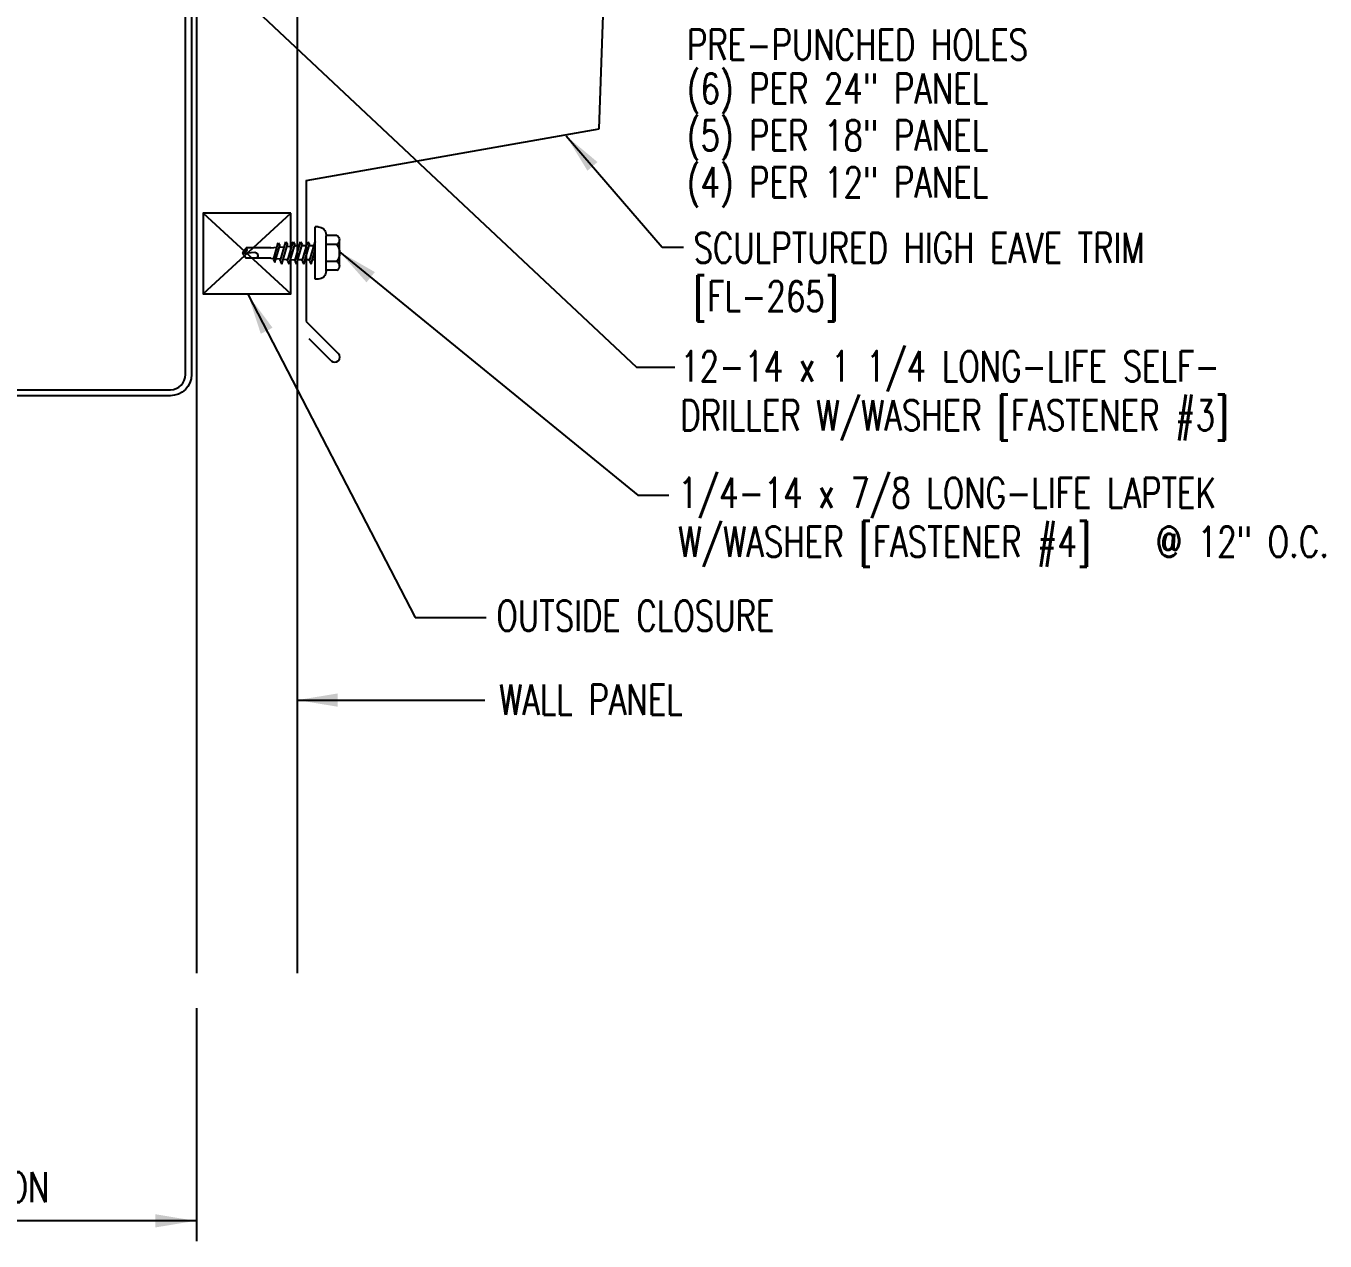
# Model space of a CAD drawing. Header units: inches. Extents: x 5.4 to 38.1, y 5.1 to 36.9.
# Drawn here: x 21.95 to 38.05, y 5.72 to 20.78 of the extents above; entities that cross this region are included whole.
import ezdxf

# ---------------------------------------------------------------- set-up
doc = ezdxf.new("R2010")
doc.units = ezdxf.units.IN
doc.header["$MEASUREMENT"] = 0
for name, color, linetype in [('CLO', 3, 'Continuous'), ('DIM', 7, 'Continuous'), ('FASTENER', 9, 'Continuous'), ('PANEL', 11, 'Continuous'), ('STLA', 12, 'Continuous'), ('TEXT', 2, 'Continuous'), ('TRIM', 6, 'Continuous')]:
    doc.layers.add(name, color=color, linetype=linetype)
doc.styles.add('TEXT1', font='ROMANS.shx', dxfattribs={"width": 0.75, "height": 0.375})
doc.dimstyles.new('DETAIL$7', dxfattribs={"dimscale": 4, "dimtxt": 0.09375, "dimasz": 0.125, "dimexe": 0.0625, "dimexo": 0.125, "dimgap": 0.0625, "dimtad": 1, "dimdec": 4, "dimzin": 3, "dimdsep": 46, "dimlunit": 4, "dimtxsty": 'TEXT1', "dimblk": 'ARCHTICK', "dimcen": 0.0625, "dimclrd": 7, "dimclre": 7, "dimclrt": 2, "dimadec": 0, "dimazin": 0, "dimtfac": 0.59375, "dimtdec": 4, "dimtmove": 0, "dimatfit": 3, "dimfxl": 0, "dimfrac": 2, "dimtolj": 1, "dimtzin": 3, "dimarcsym": 0})

# ---------------------------------------------------------------- blocks, each defined once
blk = doc.blocks.new('MB_DW4')
at = {"layer": 'FASTENER'}
for p, q in [((-0.163, 0.337), (0.159, 0.337)), ((-0.226, 0.171), (0.214, 0.171)), ((-0.217, 0.305), (-0.217, 0.171)), ((-0.108, 0.305), (-0.108, 0.171)), ((0.105, 0.305), (0.105, 0.171)), ((0.214, 0.305), (0.214, 0.171)), ((-0.326, 0.071), (-0.326, 0.037)), ((-0.326, 0.037), (0.322, 0.037)), ((-0.141, -0.014), (0.037, 0.037)), ((-0.105, -0.034), (0.137, 0.035)), ((-0.088, 0.037), (-0.088, 0.001)), ((-0.088, 0.037), (0.085, 0.037)), ((0.085, 0.037), (0.134, 0.037)), ((0.085, 0.02), (0.085, -0.041)), ((0.137, 0.035), (0.134, 0.037)), ((0.322, 0.071), (0.322, 0.037)), ((-0.105, -0.034), (-0.141, -0.014)), ((-0.141, -0.105), (0.102, -0.036)), ((-0.105, -0.125), (-0.141, -0.105)), ((-0.141, -0.196), (0.102, -0.127)), ((-0.105, -0.125), (0.137, -0.056)), ((-0.105, -0.216), (0.137, -0.147)), ((-0.088, -0.029), (-0.088, -0.09)), ((-0.088, -0.12), (-0.088, -0.181)), ((0.085, -0.071), (0.085, -0.131)), ((0.137, -0.056), (0.102, -0.036)), ((0.137, -0.147), (0.102, -0.127)), ((-0.105, -0.216), (-0.141, -0.196)), ((-0.141, -0.287), (0.102, -0.217)), ((-0.105, -0.307), (-0.141, -0.287)), ((-0.141, -0.378), (0.102, -0.308)), ((-0.105, -0.307), (0.137, -0.238)), ((-0.084, -0.27), (-0.088, -0.211)), ((-0.078, -0.36), (-0.082, -0.3)), ((0.077, -0.315), (0.082, -0.253)), ((0.084, -0.223), (0.085, -0.211)), ((0.085, -0.162), (0.085, -0.211)), ((0.137, -0.238), (0.102, -0.217)), ((0.137, -0.328), (0.102, -0.308)), ((-0.105, -0.398), (-0.141, -0.378)), ((-0.122, -0.463), (0.089, -0.403)), ((-0.086, -0.483), (-0.122, -0.463)), ((-0.105, -0.398), (0.137, -0.328)), ((-0.086, -0.483), (0.124, -0.423)), ((-0.071, -0.449), (-0.075, -0.389)), ((-0.066, -0.516), (-0.069, -0.478)), ((0.063, -0.515), (0.068, -0.439)), ((0.071, -0.408), (0.075, -0.346)), ((0.124, -0.423), (0.089, -0.403)), ((-0.066, -0.516), (-0.066, -0.82)), ((0.063, -0.516), (0.063, -0.82)), ((-0.003, -0.854), (0.009, -0.714)), ((-0.002, -0.866), (-0.066, -0.82)), ((-0.002, -0.866), (0.063, -0.82))]:
    blk.add_line(p, q, dxfattribs=at)
for centre, radius, start, end in [((-0.163, 0.274), 0.0628, 29.8754, 150.1246), ((-0.002, 0.141), 0.196, 56.9974, 123.0026), ((0.159, 0.274), 0.0628, 29.8754, 150.1246), ((-0.226, 0.071), 0.1, 90, 180), ((0.222, 0.071), 0.1, 0, 90), ((0.073, -0.516), 0.01, 175.9484, 180), ((-0.036, -0.723), 0.0461, 11.1445, 130.906), ((0.039, -0.855), 0.0422, 55.4585, 194.8454)]:
    blk.add_arc(centre, radius, start, end, dxfattribs=at)
blk = doc.blocks.new('_ArchTick')
at = {"color": 0, "linetype": 'ByBlock', "const_width": 0.15}
blk.add_lwpolyline([(-0.5, -0.5), (0.5, 0.5)], dxfattribs=at)
blk = doc.blocks.new('FD-F4')
at = {"layer": 'TEXT', "style": 'TEXT1', "width": 0.75}
for s, p in [('1/4-14 x 7/8 LONG-LIFE LAPTEK', (0.0047, -0.0408)), ('W/WASHER [FASTENER #4]', (0.0047, -0.1926))]:
    blk.add_text(s, height=0.09375, dxfattribs=at).set_placement(p)
blk.add_attdef('(QUANTITY)', (1.4847, -0.1926), '', height=0.0938, dxfattribs=at)
at = {"layer": 'TEXT', "style": 'TEXT1', "flags": 1}
for tag, p in [('Color', (0.0624, -0.4349)), ('Calc', (0.0624, -0.4349)), ('Opt1', (0.0624, -0.4349)), ('Opt2', (0.0624, -0.4349)), ('Opt3', (0.0624, -0.4349)), ('Description', (0.0624, -0.4349)), ('Multiple', (0.0624, -0.4349)), ('Part', (0.0624, -0.4349)), ('Spare1', (0.0624, -0.6224)), ('Spare2', (0.0624, -0.6224)), ('Spare3', (0.0624, -0.6224)), ('Spare4', (0.0624, -0.6224)), ('Spare5', (0.0624, -0.6224)), ('Spare6', (0.0624, -0.6224)), ('Spare7', (0.0624, -0.6224)), ('Spare8', (0.0624, -0.6224)), ('Spare9', (0.0624, -0.6224)), ('Spare10', (0.0624, -0.6224))]:
    blk.add_attdef(tag, p, '', height=0.0938, dxfattribs=at)
blk = doc.blocks.new('FD-F3')
at = {"layer": 'TEXT', "style": 'TEXT1', "width": 0.75}
for s, p in [('12-14 x 1 1/4 LONG-LIFE SELF-', (0.0047, -0.0408)), ('DRILLER W/WASHER [FASTENER #3]', (0.0047, -0.1926))]:
    blk.add_text(s, height=0.09375, dxfattribs=at).set_placement(p)
blk.add_attdef('(QUANTITY)', (0.0047, -0.3444), '', height=0.0938, dxfattribs=at)

msp = doc.modelspace()

# ---------------------------------------------------------------- linework, layer by layer
at = {"layer": 'CLO', "linetype": 'Continuous'}
for p, q in [((24.14649, 18.45996), (25.23254, 17.45996)), ((24.14649, 17.45996), (25.23254, 18.45996))]:
    msp.add_line(p, q, dxfattribs=at)
msp.add_lwpolyline([(25.23254, 18.45996), (24.14649, 18.45996), (24.14649, 17.45996), (25.23254, 17.45996)], close=True, dxfattribs=at)
at = {"layer": 'PANEL'}
for points in [[(24.06383, 23.15222), (24.06383, 9.03819)], [(25.31383, 9.03819), (25.31383, 23.15222), (24.06383, 23.15222)]]:
    msp.add_lwpolyline(points, dxfattribs=at)
at = {"layer": 'STLA'}
msp.add_lwpolyline([(19.26185, 22.29002), (19.12448, 23.06576, -0.41421356), (19.33694, 23.36966), (23.69424, 24.14126, -0.46653091), (24.00216, 23.88308), (24.00216, 16.45799, -0.41421356), (23.73996, 16.19579), (19.26436, 16.19579, -0.41421356), (19.00216, 16.45799), (19.00216, 17.24579), (19.07686, 17.24579), (19.07686, 16.45799, 0.41421356), (19.26436, 16.27049), (23.73996, 16.27049, 0.41421356), (23.92746, 16.45799), (23.92746, 23.88308, 0.46653091), (23.70726, 24.06771), (19.34997, 23.2961, 0.41421356), (19.19803, 23.07878), (19.3354, 22.30305)], format="xyb", close=True, dxfattribs=at)
at = {"layer": 'TEXT', "color": 7}
msp.add_line((24.06383, 8.6031), (24.06383, 5.71626), dxfattribs=at)
at = {"layer": 'TRIM'}
for p, q in [((29.05468, 19.50568), (29.22045, 24.25278)), ((25.4232, 18.86535), (29.05468, 19.50568)), ((25.4232, 18.86535), (25.4232, 17.11535)), ((25.4232, 17.11535), (25.82095, 16.7176)), ((25.73256, 16.62921), (25.46103, 16.90074))]:
    msp.add_line(p, q, dxfattribs=at)
msp.add_arc((25.77675, 16.67341), 0.0625, 225, 45, dxfattribs=at)

# ---------------------------------------------------------------- block references
at = {"layer": 'FASTENER', "xscale": -1, "rotation": 270}
msp.add_blockref('MB_DW4', (25.49978, 17.96765), dxfattribs=at)
at = {"layer": 'TEXT', "xscale": 4, "yscale": 4, "zscale": 4}
msp.add_blockref('FD-F3', (30.04224, 16.53675), dxfattribs=at)
msp.add_blockref('FD-F4', (30.01848, 14.96808), dxfattribs=at).add_auto_attribs({'(QUANTITY)': '@ 12" O.C.'})

# ---------------------------------------------------------------- texts
at = {"layer": 'TEXT', "style": 'TEXT1', "width": 0.75}
for s, p in [('PRE-PUNCHED HOLES', (30.14363, 20.36155)), ('(6) PER 24" PANEL', (30.14363, 19.8172)), ('(5) PER 18" PANEL', (30.14363, 19.23557)), ('(4) PER 12" PANEL', (30.14363, 18.65394)), ('SCULPTURED HIGH EAVE TRIM', (30.22556, 17.84236)), ('[FL-265]', (30.22556, 17.24236)), ('OUTSIDE CLOSURE', (27.78204, 13.28009)), ('WALL PANEL', (27.81487, 12.23979))]:
    msp.add_text(s, height=0.375, dxfattribs=at).set_placement(p)
at = {"layer": 'TEXT', "color": 2, "style": 'TEXT1', "width": 0.75}
msp.add_text('O/O DIMENSION', height=0.375, dxfattribs=at).set_placement((19.25103, 6.19629))

# ---------------------------------------------------------------- leaders
at = {"layer": 'DIM'}
for points in [[(24.70403, 17.44478), (26.77391, 13.44727), (27.65525, 13.44727)], [(25.31383, 12.42247), (27.27276, 12.42247), (27.63734, 12.42247)]]:
    msp.add_leader(points, dimstyle='DETAIL$7', override={"dimfrac": 2}, dxfattribs=at)
at = {"layer": 'FASTENER'}
for points in [[(24.4394, 21.31705), (29.52026, 16.5501), (29.99526, 16.5501)], [(28.64608, 19.41781), (29.83624, 18.0375), (30.10072, 18.0375)]]:
    msp.add_leader(points, dimstyle='DETAIL$7', dxfattribs=at)
msp.add_leader([(25.83579, 17.98148), (29.53563, 14.96185), (29.91815, 14.96185)], dimstyle='DETAIL$7', override={"dimfrac": 2}, dxfattribs=at)
at = {"layer": 'TEXT'}
msp.add_leader([(24.05141, 5.96626), (19.39409, 5.96626), (18.39176, 5.96626)], dimstyle='DETAIL$7', dxfattribs=at)

doc.saveas('drawing.dxf')
